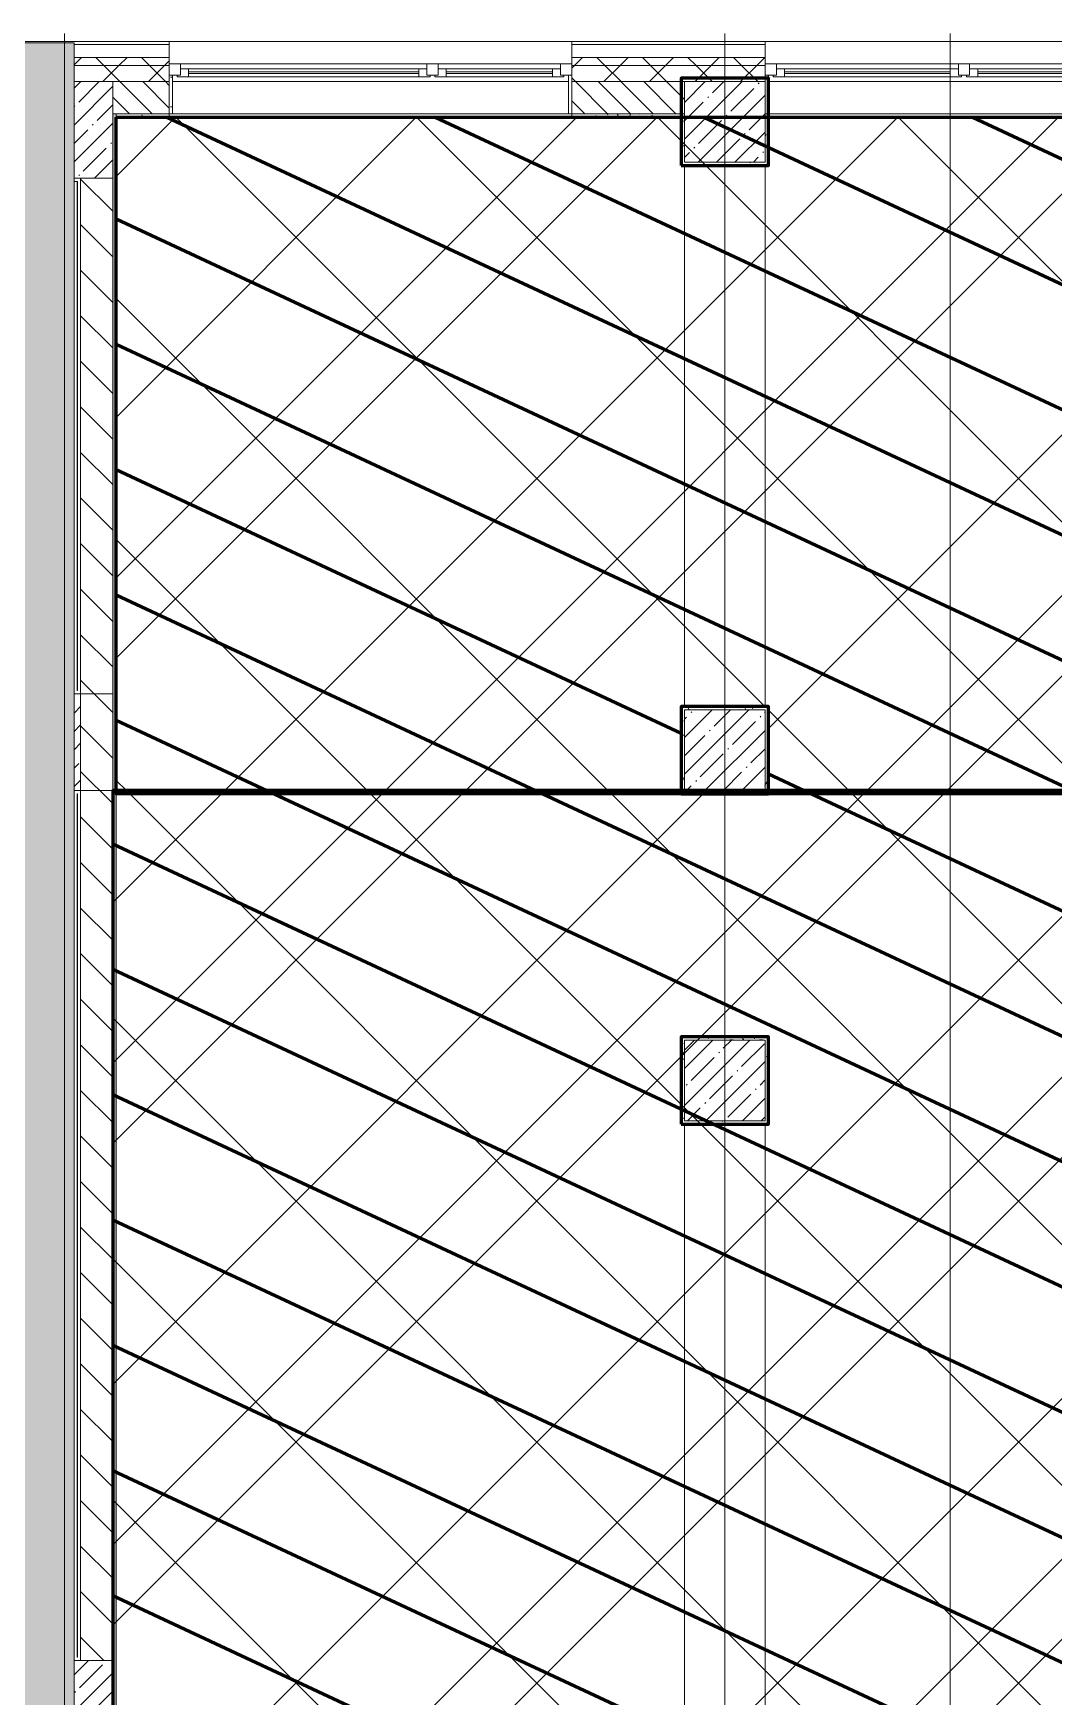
# Model space of a CAD drawing. Header units: millimetres. Extents: x -164500 to 426394, y -51911 to 102118.
# Drawn here: x 355493 to 361830, y 17075 to 27400 of the extents above; entities that cross this region are included whole.
import ezdxf

# ---------------------------------------------------------------- set-up
doc = ezdxf.new("R2010")
doc.units = ezdxf.units.MM
for name, color, linetype, lineweight in [('0) шлифовка', 5, 'Continuous', 60), ('5.3) П-11 3 этаж 3.12 4 вып', 160, 'Continuous', 30), ('A-DETL-2', 7, 'Continuous', 5), ('A-FLOR', 7, 'Continuous', 9), ('A-GLAZ', 7, 'Continuous', 9), ('A-GLAZ-1', 7, 'Continuous', 5), ('A-WALL', 7, 'Continuous', 5), ('I-WALL', 7, 'Continuous', 5), ('S-COLS', 7, 'Continuous', 9), ('S-COLS-1', 7, 'Continuous', 5), ('Оси', 7, 'Continuous', 9)]:
    doc.layers.add(name, color=color, linetype=linetype, lineweight=lineweight)
doc.layers.add('2) защита вин плитк', color=6, linetype='Continuous')
doc.layers.add('3.2.3) П-13.2', color=6, linetype='Continuous')
for name, color, linetype, lineweight, true_color in [('A-DETL-GENF-3', 7, 'Continuous', 9, 0xc0c0c0), ('A-WALL-1', 9, 'Continuous', 5, 0x808080), ('A-WALL-FNSH-1', 9, 'Continuous', 5, 0x808080)]:
    doc.layers.add(name, color=color, linetype=linetype, lineweight=lineweight, true_color=true_color)
pattern_1 = [(155, (327967.4, 26879), (-297.882, -638.811), [])]
pattern_2 = [(45, (289227.4, 1e-08), (-114.04925, 114.04925), []), (45, (289341.45, 1e-08), (-114.04925, 114.04925), [201.612, -40.322, 6.706, -33.617])]
pattern_3 = [(45, (289227.4, 1e-08), (-141.42136, 141.42136), []), (135, (289227.4, 1e-08), (-141.42136, -141.42136), [])]
pattern_4 = [(0, (289227.4, 1e-08), (243.84, 60.96), [20.117, -162.763, 20.117, -162.763, -975.36]), (0, (289227.4, 1e-08), (243.84, 60.96), [-365.76, 20.117, -345.643, 20.117, -162.763, -426.72]), (0, (289227.4, 1e-08), (243.84, 60.96), [-914.4, 20.117, -101.803, 20.117, -284.683]), (120, (289318.84, 30.48), (-174.71291, 180.691634), [20.117, -162.763, 20.117, -162.763, -975.36]), (120, (289318.84, 30.48), (-174.71291, 180.691634), [-365.76, 20.117, -345.643, 20.117, -162.763, -426.72]), (120, (289318.84, 30.48), (-174.71291, 180.691634), [-914.4, 20.117, -101.803, 20.117, -284.683]), (240, (289349.32, 152.4), (-69.12709, -241.651634), [20.117, -162.763, 20.117, -162.763, -975.36]), (240, (289349.32, 152.4), (-69.12709, -241.651634), [-365.76, 20.117, -345.643, 20.117, -162.763, -426.72]), (240, (289349.32, 152.4), (-69.12709, -241.651634), [-914.4, 20.117, -101.803, 20.117, -284.683])]
pattern_5 = [(45, (327967.4, 26879), (-747.606, 747.606), [])]
pattern_6 = [(45, (327967.4, 26879), (-1495.21, 1495.21), []), (45, (328964.2, 26879), (-1495.21, 1495.21), [])]
pattern_7 = [(45, (327967.4, 26879), (-747.606, 747.606), []), (135, (327967.4, 26879), (-747.606, -747.606), [])]

# ---------------------------------------------------------------- blocks, each defined once
blk = doc.blocks.new('BSC_Колонна _Прямоугольная - 600х600-V530-Объем проектирования 3 этажа')
at = {"layer": 'S-COLS-1'}
h = blk.add_hatch(dxfattribs=at)
h.set_pattern_fill('FP_31', color=256, style=0, pattern_type=2)
h.set_pattern_definition([(45, (-66460, -17000), (-114.04925, 114.04925), []), (45, (-66345.95, -17000), (-114.04925, 114.04925), [201.613, -40.323, 6.706, -33.617])])
h.paths.add_polyline_path([(300, -300), (300, 300), (60, 300), (60, -300), (252, -300)])
for p, q in [((300, 300), (60, 300)), ((300, -300), (300, 300)), ((60, -300), (300, -300))]:
    blk.add_line(p, q, dxfattribs=at)
blk = doc.blocks.new('BSC_Колонна _Прямоугольная - 500х500-V542-Объем проектирования 3 этажа')
at = {"layer": 'S-COLS-1'}
h = blk.add_hatch(dxfattribs=at)
h.set_pattern_fill('FP_74', color=256, style=0, pattern_type=2)
h.set_pattern_definition([(45, (-70560, -22950), (-114.04925, 114.04925), []), (45, (-70445.95, -22950), (-114.04925, 114.04925), [201.613, -40.323, 6.706, -33.617])])
h.paths.add_polyline_path([(-32, -250), (250, -250), (250, 250), (-250, 250), (-250, -250), (-149, -250)])
for p, q in [((250, 250), (-250, 250)), ((-250, 250), (-250, -250)), ((250, -250), (250, 250)), ((-250, -250), (250, -250))]:
    blk.add_line(p, q, dxfattribs=at)
blk = doc.blocks.new('BSC_Колонна _Прямоугольная - 500х500-V591-Объем проектирования 3 этажа')
at = {"layer": 'S-COLS-1'}
h = blk.add_hatch(dxfattribs=at)
h.set_pattern_fill('FP_132', color=256, style=0, pattern_type=2)
h.set_pattern_definition([(45, (-70560, -20900), (-114.04925, 114.04925), []), (45, (-70445.95, -20900), (-114.04925, 114.04925), [201.613, -40.323, 6.706, -33.617])])
h.paths.add_polyline_path([(250, -250), (250, 250), (-250, 250), (-250, -250)])
for p, q in [((250, 250), (-250, 250)), ((-250, 250), (-250, -250)), ((250, -250), (250, 250)), ((-250, -250), (250, -250))]:
    blk.add_line(p, q, dxfattribs=at)
blk = doc.blocks.new('120_Окно_СКБ_2Ст - 120_Окно_СКБ_2Ст 2500х2500 _мал створка справа_-23206729-Объем проектирования 3 этажа')
at = {"layer": 'A-GLAZ'}
for p, q in [((-1250, -75), (-1250, -5)), ((-1250, -5), (-1180, -5)), ((-1180, -75), (-1250, -75)), ((-1180, -75), (-1200, -75)), ((-1200, -75), (-1200, -85)), ((-1200, -85), (370, -85)), ((370, -85), (-1200, -85)), ((-1180, -5), (-1180, -75)), ((350, -35), (-1180, -35)), ((-1180, -35), (-1180, -75)), ((-1130, -85), (-1130, -35)), ((300, -85), (300, -35)), ((350, -75), (350, -5)), ((350, -5), (420, -5)), ((350, -75), (350, -35)), ((420, -75), (350, -75)), ((370, -75), (350, -75)), ((370, -85), (370, -75)), ((420, -75), (400, -75)), ((400, -75), (400, -85)), ((400, -85), (1200, -85)), ((1200, -85), (400, -85)), ((420, -5), (420, -75)), ((1180, -35), (420, -35)), ((420, -35), (420, -75)), ((470, -85), (470, -35)), ((1130, -85), (1130, -35)), ((1180, -75), (1180, -5)), ((1180, -5), (1250, -5)), ((1180, -75), (1180, -35)), ((1250, -75), (1180, -75)), ((1200, -75), (1180, -75)), ((1200, -85), (1200, -75)), ((1250, -5), (1250, -75))]:
    blk.add_line(p, q, dxfattribs=at)
at = {"layer": 'A-GLAZ-1'}
for p, q in [((1250, -5), (-1250, -5)), ((-1230, -75), (-1200, -75)), ((-1130, -55), (300, -55)), ((300, -65), (-1130, -65)), ((370, -75), (400, -75)), ((470, -55), (1130, -55)), ((1130, -65), (470, -65)), ((1200, -75), (1230, -75))]:
    blk.add_line(p, q, dxfattribs=at)
blk = doc.blocks.new('120_Окно_СКБ_2Ст - 120_Окно_СКБ_2Ст 2100х2400 _мал створка справа_-19092174-Объем проектирования 3 этажа')
at = {"layer": 'A-GLAZ'}
for p, q in [((-1050, -75), (-1050, -5)), ((-1050, -5), (-980, -5)), ((-980, -75), (-1050, -75)), ((-980, -75), (-1000, -75)), ((-1000, -75), (-1000, -85)), ((-1000, -85), (170, -85)), ((170, -85), (-1000, -85)), ((-980, -5), (-980, -75)), ((150, -35), (-980, -35)), ((-980, -35), (-980, -75)), ((-930, -85), (-930, -35)), ((100, -85), (100, -35)), ((150, -75), (150, -5)), ((150, -5), (220, -5)), ((150, -75), (150, -35)), ((220, -75), (150, -75)), ((170, -75), (150, -75)), ((170, -85), (170, -75)), ((220, -75), (200, -75)), ((200, -75), (200, -85)), ((200, -85), (1000, -85)), ((1000, -85), (200, -85)), ((220, -5), (220, -75)), ((980, -35), (220, -35)), ((220, -35), (220, -75)), ((270, -85), (270, -35)), ((930, -85), (930, -35)), ((980, -75), (980, -5)), ((980, -5), (1050, -5)), ((980, -75), (980, -35)), ((1050, -75), (980, -75)), ((1000, -75), (980, -75)), ((1000, -85), (1000, -75)), ((1050, -5), (1050, -75))]:
    blk.add_line(p, q, dxfattribs=at)
at = {"layer": 'A-GLAZ-1'}
for p, q in [((1050, -5), (-1050, -5)), ((-1030, -75), (-1000, -75)), ((-930, -55), (100, -55)), ((100, -65), (-930, -65)), ((170, -75), (200, -75)), ((270, -55), (930, -55)), ((930, -65), (270, -65)), ((1000, -75), (1030, -75))]:
    blk.add_line(p, q, dxfattribs=at)

msp = doc.modelspace()

# ---------------------------------------------------------------- hatches: boundary and pattern name
at = {"layer": '0) шлифовка', "true_color": 0x2776bb}
h = msp.add_hatch(dxfattribs=at)
h.set_pattern_fill('ANSI31', color=152, scale=222, angle=110)
h.set_pattern_definition(pattern_1)
h.paths.add_polyline_path([(372231.501, 26879), (356008.402, 26879), (356008.402, 22700), (359516.402, 22700), (359516.402, 23221), (360058.402, 23221), (360058.402, 22700), (362746.402, 22700), (362746.402, 23221), (363288.402, 23221), (363288.402, 22700), (365977.402, 22700), (365977.402, 23221), (366519.402, 23221), (366519.402, 22700), (369856.402, 22700), (369856.402, 23221), (370398.402, 23221), (370398.402, 22700), (372231.501, 22700)])
h = msp.add_hatch(dxfattribs=at)
h.set_pattern_fill('ANSI31', color=152, scale=222, angle=110)
h.set_pattern_definition(pattern_1)
h.paths.add_polyline_path([(373686.402, 15129), (373427.402, 15129), (373427.402, 15493), (368328.402, 15493), (368328.402, 15129), (367786.402, 15129), (367786.402, 15493), (363309.402, 15493), (363309.402, 15150), (362767.402, 15150), (362767.402, 15692), (363114.828, 15692), (363114.828, 18579), (362726.457, 18579), (362726.457, 19121), (363268.457, 19121), (363268.457, 18747), (367807.402, 18747), (367807.402, 19132), (368349.402, 19132), (368349.402, 18747), (373377.402, 18747), (373377.402, 19132), (373919.402, 19132), (374197.402, 19121.773), (374197.402, 22700), (372231.501, 22700), (372231.501, 22679), (370398.402, 22679), (370398.402, 22679), (369856.402, 22679), (366519.402, 22679), (366519.402, 22679), (365977.402, 22679), (363288.402, 22679), (363288.402, 22679), (362746.402, 22679), (360058.402, 22679), (360058.402, 22679), (359516.402, 22679), (356008.402, 22679), (356008.402, 22700), (355987.402, 22700), (355987.402, 13621), (357898.402, 13621), (357898.402, 11900), (369148.402, 11900), (369148.402, 11901), (372776.402, 11901), (373686.402, 11900.36)])
at = {"layer": '2) защита вин плитк'}
h = msp.add_hatch(dxfattribs=at)
h.set_pattern_fill('ANSI31', color=256, scale=333)
h.set_pattern_definition(pattern_5)
h.paths.add_polyline_path([(372231.501, 26879), (356008.402, 26879), (356008.402, 22700), (359516.402, 22700), (359516.402, 23221), (360058.402, 23221), (360058.402, 22700), (362746.402, 22700), (362746.402, 23221), (363288.402, 23221), (363288.402, 22700), (365977.402, 22700), (365977.402, 23221), (366519.402, 23221), (366519.402, 22700), (369856.402, 22700), (369856.402, 23221), (370398.402, 23221), (370398.402, 22700), (372231.501, 22700)])
h = msp.add_hatch(dxfattribs=at)
h.set_pattern_fill('ANSI31', color=256, scale=333)
h.set_pattern_definition(pattern_5)
h.paths.add_polyline_path([(373686.402, 15129), (373427.402, 15129), (373427.402, 15493), (368328.402, 15493), (368328.402, 15129), (367786.402, 15129), (367786.402, 15493), (363309.402, 15493), (363309.402, 15150), (362767.402, 15150), (362767.402, 15692), (363114.828, 15692), (363114.828, 18579), (362726.457, 18579), (362726.457, 19121), (363268.457, 19121), (363268.457, 18747), (367807.402, 18747), (367807.402, 19132), (368349.402, 19132), (368349.402, 18747), (373377.402, 18747), (373377.402, 19132), (373919.402, 19132), (374197.402, 19121.773), (374197.402, 22700), (372231.501, 22700), (372231.501, 22679), (370398.402, 22679), (370398.402, 22679), (369856.402, 22679), (366519.402, 22679), (366519.402, 22679), (365977.402, 22679), (363288.402, 22679), (363288.402, 22679), (362746.402, 22679), (360058.402, 22679), (360058.402, 22679), (359516.402, 22679), (356008.402, 22679), (356008.402, 22700), (355987.402, 22700), (355987.402, 13621), (357898.402, 13621), (357898.402, 11900), (369148.402, 11900), (369148.402, 11901), (372776.402, 11901), (373686.402, 11900.36)])
at = {"layer": '3.2.3) П-13.2'}
h = msp.add_hatch(dxfattribs=at)
h.set_pattern_fill('ANSI32', color=256, scale=222)
h.set_pattern_definition(pattern_6)
h.paths.add_polyline_path([(372231.501, 26879), (356008.402, 26879), (356008.402, 22700), (359516.402, 22700), (359516.402, 23221), (360058.402, 23221), (360058.402, 22700), (362746.402, 22700), (362746.402, 23221), (363288.402, 23221), (363288.402, 22700), (365977.402, 22700), (365977.402, 23221), (366519.402, 23221), (366519.402, 22700), (369856.402, 22700), (369856.402, 23221), (370398.402, 23221), (370398.402, 22700), (372231.501, 22700)])
h = msp.add_hatch(dxfattribs=at)
h.set_pattern_fill('ANSI32', color=256, scale=222)
h.set_pattern_definition(pattern_6)
h.paths.add_polyline_path([(373686.402, 15129), (373427.402, 15129), (373427.402, 15493), (368328.402, 15493), (368328.402, 15129), (367786.402, 15129), (367786.402, 15493), (363309.402, 15493), (363309.402, 15150), (362767.402, 15150), (362767.402, 15692), (363114.828, 15692), (363114.828, 18579), (362726.457, 18579), (362726.457, 19121), (363268.457, 19121), (363268.457, 18747), (367807.402, 18747), (367807.402, 19132), (368349.402, 19132), (368349.402, 18747), (373377.402, 18747), (373377.402, 19132), (373919.402, 19132), (374197.402, 19121.773), (374197.402, 22700), (372231.501, 22700), (372231.501, 22679), (370398.402, 22679), (370398.402, 22679), (369856.402, 22679), (366519.402, 22679), (366519.402, 22679), (365977.402, 22679), (363288.402, 22679), (363288.402, 22679), (362746.402, 22679), (360058.402, 22679), (360058.402, 22679), (359516.402, 22679), (356008.402, 22679), (356008.402, 22700), (355987.402, 22700), (355987.402, 13621), (357898.402, 13621), (357898.402, 11900), (369148.402, 11900), (369148.402, 11901), (372776.402, 11901), (373686.402, 11900.36)])
at = {"layer": '5.3) П-11 3 этаж 3.12 4 вып'}
h = msp.add_hatch(dxfattribs=at)
h.set_pattern_fill('ANSI37', color=256, scale=333)
h.set_pattern_definition(pattern_7)
h.paths.add_polyline_path([(372231.501, 26879), (356008.402, 26879), (356008.402, 22700), (359516.402, 22700), (359516.402, 23221), (360058.402, 23221), (360058.402, 22700), (362746.402, 22700), (362746.402, 23221), (363288.402, 23221), (363288.402, 22700), (365977.402, 22700), (365977.402, 23221), (366519.402, 23221), (366519.402, 22700), (369856.402, 22700), (369856.402, 23221), (370398.402, 23221), (370398.402, 22700), (372231.501, 22700)])
h = msp.add_hatch(dxfattribs=at)
h.set_pattern_fill('ANSI37', color=256, scale=333)
h.set_pattern_definition(pattern_7)
h.paths.add_polyline_path([(372231.501, 26879), (356008.402, 26879), (356008.402, 22700), (359516.402, 22700), (359516.402, 23221), (360058.402, 23221), (360058.402, 22700), (362746.402, 22700), (362746.402, 23221), (363288.402, 23221), (363288.402, 22700), (365977.402, 22700), (365977.402, 23221), (366519.402, 23221), (366519.402, 22700), (369856.402, 22700), (369856.402, 23221), (370398.402, 23221), (370398.402, 22700), (372231.501, 22700)])
h = msp.add_hatch(dxfattribs=at)
h.set_pattern_fill('ANSI37', color=256, scale=333)
h.set_pattern_definition(pattern_7)
h.paths.add_polyline_path([(373686.402, 15129), (373427.402, 15129), (373427.402, 15493), (368328.402, 15493), (368328.402, 15129), (367786.402, 15129), (367786.402, 15493), (363309.402, 15493), (363309.402, 15150), (362767.402, 15150), (362767.402, 15692), (363114.828, 15692), (363114.828, 18579), (362726.457, 18579), (362726.457, 19121), (363268.457, 19121), (363268.457, 18747), (367807.402, 18747), (367807.402, 19132), (368349.402, 19132), (368349.402, 18747), (373377.402, 18747), (373377.402, 19132), (373919.402, 19132), (374197.402, 19121.773), (374197.402, 22700), (372231.501, 22700), (372231.501, 22679), (370398.402, 22679), (370398.402, 22679), (369856.402, 22679), (366519.402, 22679), (366519.402, 22679), (365977.402, 22679), (363288.402, 22679), (363288.402, 22679), (362746.402, 22679), (360058.402, 22679), (360058.402, 22679), (359516.402, 22679), (356008.402, 22679), (356008.402, 22700), (355987.402, 22700), (355987.402, 13621), (357898.402, 13621), (357898.402, 11900), (369148.402, 11900), (369148.402, 11901), (372776.402, 11901), (373686.402, 11900.36)])
at = {"layer": 'A-DETL-GENF-3'}
msp.add_hatch(color=256, dxfattribs=at).paths.add_polyline_path([(343246.533, 11900), (355387.402, 11900), (355387.402, 12300), (355747.039, 12300), (355747.039, 27340.071), (331147.039, 27340.071), (331147.039, 23880.071), (323147.039, 23880.071), (323147.039, 27400.071), (289007.411, 27400.071), (289007.411, 15407.278), (331607.402, 15407.278), (331607.402, 12300), (332007.402, 12300), (332007.402, 11900), (341137.402, 11900)])
at = {"layer": 'A-WALL'}
h = msp.add_hatch(dxfattribs=at)
h.set_pattern_fill('FP_24', color=256, style=0, pattern_type=2)
h.set_pattern_definition(pattern_3)
h.paths.add_polyline_path([(382406.468, 27200), (382437.402, 27200), (382437.402, 27250), (369577.402, 27250), (369577.402, 27200), (382387.402, 27200)])
h.paths.add_polyline_path([(363288.402, 27200), (363477.402, 27200), (363477.402, 27250), (362137.402, 27250), (362137.402, 27200), (363287.402, 27200)])
h.paths.add_polyline_path([(365577.402, 27200), (366477.402, 27200), (366477.402, 27250), (365577.402, 27250), (365577.402, 27210)])
h.paths.add_polyline_path([(359563.173, 27200), (360037.402, 27200), (360037.402, 27250), (358837.402, 27250), (358837.402, 27200), (359537.402, 27200)])
h.paths.add_polyline_path([(355747.039, 27200), (356337.402, 27200), (356337.402, 27250), (355747.039, 27250), (355747.039, 27243.054)])
h = msp.add_hatch(dxfattribs=at)
h.set_pattern_fill('FP_24', color=256, style=0, pattern_type=2)
h.set_pattern_definition(pattern_3)
h.paths.add_polyline_path([(375879.812, 27100), (382387.402, 27100), (382387.402, 27200), (369577.402, 27200), (369577.402, 27100), (373977.402, 27100)])
h.paths.add_polyline_path([(359537.402, 27100), (360037.402, 27100), (360037.402, 27200), (358837.402, 27200), (358837.402, 27100), (359019.285, 27100)])
h.paths.add_polyline_path([(355987.402, 27100), (356337.402, 27100), (356337.402, 27200), (355747.039, 27200), (355747.039, 27100), (355755.957, 27100)])
h.paths.add_polyline_path([(362137.402, 27100), (363477.402, 27100), (363477.402, 27200), (362137.402, 27200), (362137.402, 27140)])
h.paths.add_polyline_path([(365577.402, 27100), (366477.402, 27100), (366477.402, 27200), (365577.402, 27200), (365577.402, 27129.414)])
h = msp.add_hatch(dxfattribs=at)
h.set_pattern_fill('FP_2', color=256, style=0, pattern_type=2)
h.set_pattern_definition([(135, (289227.4, 1e-08), (-70.71068, -70.71068), [])])
h.paths.add_polyline_path([(370377.402, 26900), (373427.402, 26900), (373427.402, 27100), (370377.402, 27100), (370377.402, 27003.161)])
h.paths.add_polyline_path([(369877.402, 26900), (369877.402, 27100), (369577.402, 27100), (369577.402, 26900)])
h.paths.add_polyline_path([(365977.402, 26900), (365977.402, 27100), (365577.402, 27100), (365577.402, 26900), (365817.884, 26900)])
h.paths.add_polyline_path([(363267.402, 26900), (363477.402, 26900), (363477.402, 27100), (363267.402, 27100)])
h.paths.add_polyline_path([(362624.676, 26900), (362767.402, 26900), (362767.402, 27100), (362137.402, 27100), (362137.402, 26900), (362623.767, 26900)])
h.paths.add_polyline_path([(359019.285, 26900), (359537.402, 26900), (359537.402, 27100), (358837.402, 27100), (358837.402, 26900)])
h.paths.add_polyline_path([(356006.493, 26900), (356337.402, 26900), (356337.402, 27100), (355987.402, 27100), (355987.402, 26900)])
at = {"layer": 'I-WALL'}
h = msp.add_hatch(dxfattribs=at)
h.set_pattern_fill('FP_191', color=256, style=0, pattern_type=2)
h.set_pattern_definition(pattern_4)
h.paths.add_polyline_path([(356337.402, 26900), (356357.402, 26900), (356357.402, 27140), (356337.402, 27140), (356337.402, 27043.88)])
h = msp.add_hatch(dxfattribs=at)
h.set_pattern_fill('FP_191', color=256, style=0, pattern_type=2)
h.set_pattern_definition(pattern_4)
h.paths.add_polyline_path([(355987.402, 13620), (356007.402, 13621), (356005.584, 26900), (355987.402, 26900), (355987.402, 13621)])
h = msp.add_hatch(dxfattribs=at)
h.set_pattern_fill('FP_191', color=256, style=0, pattern_type=2)
h.set_pattern_definition(pattern_4)
h.paths.add_polyline_path([(356299.845, 26880), (356337.402, 26880), (356337.402, 26900), (356007.402, 26900), (356008.402, 26880), (356175.826, 26880)])
h.paths.add_polyline_path([(359517.402, 26880), (359537.402, 26880), (359537.402, 26900), (358837.402, 26900), (358837.402, 26880), (359019.285, 26880)])
h = msp.add_hatch(dxfattribs=at)
h.set_pattern_fill('FP_191', color=256, style=0, pattern_type=2)
h.set_pattern_definition(pattern_4)
h.paths.add_polyline_path([(359517.402, 26580), (359537.402, 26580), (359537.402, 26880), (359517.402, 26879), (359517.402, 26600)])
h = msp.add_hatch(dxfattribs=at)
h.set_pattern_fill('FP_191', color=256, style=0, pattern_type=2)
h.set_pattern_definition(pattern_4)
h.paths.add_polyline_path([(360037.402, 26600), (360057.402, 26600.8), (360057.402, 26900), (360037.402, 26900), (360037.402, 26602.77)])
h = msp.add_hatch(dxfattribs=at)
h.set_pattern_fill('FP_191', color=256, style=0, pattern_type=2)
h.set_pattern_definition(pattern_4)
h.paths.add_polyline_path([(360037.402, 26580), (360057.402, 26580), (360057.402, 26600), (359537.402, 26600), (359537.402, 26580), (359563.173, 26580)])
h = msp.add_hatch(dxfattribs=at)
h.set_pattern_fill('FP_23', color=256, style=0, pattern_type=2)
h.set_pattern_definition([(135, (289227.4, 1e-08), (-141.42136, -141.42136), [])])
h.paths.add_polyline_path([(355787.402, 12320), (355987.402, 12320), (355987.402, 16700), (355787.402, 16700), (355787.402, 12910.035)])
h.paths.add_polyline_path([(355787.402, 17300), (355987.402, 17300), (355987.402, 26500), (355787.402, 26500), (355787.402, 18600)])
h = msp.add_hatch(dxfattribs=at)
h.set_pattern_fill('FP_191', color=256, style=0, pattern_type=2)
h.set_pattern_definition(pattern_4)
h.paths.add_polyline_path([(359537.402, 23200), (360057.402, 23200), (360057.402, 23220), (359517.402, 23220), (359517.402, 23200)])
h = msp.add_hatch(dxfattribs=at)
h.set_pattern_fill('FP_191', color=256, style=0, pattern_type=2)
h.set_pattern_definition(pattern_4)
h.paths.add_polyline_path([(359517.402, 22680), (359537.402, 22680), (359537.402, 23200), (359517.402, 23200), (359517.402, 22700)])
h = msp.add_hatch(dxfattribs=at)
h.set_pattern_fill('FP_191', color=256, style=0, pattern_type=2)
h.set_pattern_definition(pattern_4)
h.paths.add_polyline_path([(360037.402, 22700), (360057.402, 22700), (360057.402, 23200), (360037.402, 23200)])
h = msp.add_hatch(dxfattribs=at)
h.set_pattern_fill('FP_191', color=256, style=0, pattern_type=2)
h.set_pattern_definition(pattern_4)
h.paths.add_polyline_path([(359773.002, 22680), (360057.402, 22680), (360057.402, 22700), (359537.402, 22700), (359537.402, 22680), (359655.34, 22680)])
h = msp.add_hatch(dxfattribs=at)
h.set_pattern_fill('FP_191', color=256, style=0, pattern_type=2)
h.set_pattern_definition(pattern_4)
h.paths.add_polyline_path([(360057.402, 21150), (360057.402, 21170), (359517.402, 21170), (359517.402, 21150), (360037.402, 21150)])
h = msp.add_hatch(dxfattribs=at)
h.set_pattern_fill('FP_191', color=256, style=0, pattern_type=2)
h.set_pattern_definition(pattern_4)
h.paths.add_polyline_path([(359537.402, 20630), (359537.402, 21150), (359517.402, 21150), (359517.402, 20630)])
h = msp.add_hatch(dxfattribs=at)
h.set_pattern_fill('FP_191', color=256, style=0, pattern_type=2)
h.set_pattern_definition(pattern_4)
h.paths.add_polyline_path([(360057.402, 20650), (360057.402, 21150), (360037.402, 21150), (360037.402, 20650)])
h = msp.add_hatch(dxfattribs=at)
h.set_pattern_fill('FP_191', color=256, style=0, pattern_type=2)
h.set_pattern_definition(pattern_4)
h.paths.add_polyline_path([(359539.402, 20630), (360057.402, 20630), (360057.402, 20650), (359537.402, 20650), (359537.402, 20630)])
at = {"layer": 'S-COLS-1'}
h = msp.add_hatch(dxfattribs=at)
h.set_pattern_fill('FP_1', color=256, style=0, pattern_type=2)
h.set_pattern_definition(pattern_2)
h.paths.add_polyline_path([(355987.402, 26500), (355987.402, 27100), (355747.039, 27100), (355747.039, 26500), (355787.402, 26500)])
h = msp.add_hatch(dxfattribs=at)
h.set_pattern_fill('FP_1', color=256, style=0, pattern_type=2)
h.set_pattern_definition(pattern_2)
h.paths.add_polyline_path([(360037.402, 26600), (360037.402, 27100), (359537.402, 27100), (359537.402, 26600), (359563.173, 26600)])
h = msp.add_hatch(dxfattribs=at)
h.set_pattern_fill('FP_1', color=256, style=0, pattern_type=2)
h.set_pattern_definition(pattern_2)
h.paths.add_polyline_path([(355747.039, 22700), (355787.402, 22700), (355787.402, 23300), (355747.039, 23300)])

# ---------------------------------------------------------------- linework, layer by layer
at = {"layer": '0) шлифовка'}
for points in [[(359516.402, 26579), (360058.402, 26579), (360058.402, 27121), (359516.402, 27121)], [(356008.402, 26879), (372231.501, 26879), (372231.501, 22679), (356008.402, 22679)], [(359516.402, 22679), (360058.402, 22679), (360058.402, 23221), (359516.402, 23221)], [(374197.402, 22700), (355987.402, 22700), (355987.402, 11900), (374197.402, 11900)], [(359516.402, 20629), (360058.402, 20629), (360058.402, 21171), (359516.402, 21171)]]:
    msp.add_lwpolyline(points, close=True, dxfattribs=at)
at = {"layer": 'A-DETL-2'}
for p, q in [((355747.039, 27340.071), (331147.039, 27340.071)), ((355747.039, 12300), (355747.039, 27340.071))]:
    msp.add_line(p, q, dxfattribs=at)
at = {"layer": 'A-FLOR'}
for p, q in [((356007.402, 13621), (356007.402, 26880)), ((356008.402, 26880), (359517.402, 26880)), ((359517.402, 26879), (359517.402, 26580)), ((359517.402, 26580), (360057.402, 26580)), ((359537.402, 23220), (359537.402, 26580)), ((360037.402, 26580), (360037.402, 23220)), ((360057.402, 26580), (360057.402, 26602.77)), ((355747.039, 26500), (355787.402, 26500)), ((355987.402, 26500), (355987.402, 23442.908)), ((355787.402, 23300), (355747.039, 23300)), ((355747.039, 22700), (355787.402, 22700)), ((359537.402, 15670), (359537.402, 20630)), ((360037.402, 20630), (360037.402, 15670)), ((355787.402, 17300), (355747.039, 17300))]:
    msp.add_line(p, q, dxfattribs=at)
at = {"layer": 'A-WALL'}
for p, q in [((356337.402, 27330), (355746.799, 27330)), ((356337.402, 27350), (358837.402, 27350)), ((360037.402, 27330), (358837.402, 27330)), ((360037.402, 27350), (362137.402, 27350)), ((356337.402, 27250), (355747.039, 27250)), ((356337.402, 27200), (355747.039, 27200)), ((360037.402, 27250), (358837.402, 27250)), ((360037.402, 27200), (358837.402, 27200)), ((355987.402, 26500), (355987.402, 27100)), ((355987.402, 26900), (356357.402, 26900)), ((359537.402, 26900), (358817.402, 26900)), ((359517.402, 26880), (359517.402, 26879)), ((355987.402, 26500), (355787.402, 26500)), ((355987.402, 23442.908), (355987.402, 17300))]:
    msp.add_line(p, q, dxfattribs=at)
at = {"layer": 'A-WALL-1'}
for p, q in [((356337.402, 26880), (356337.402, 27330)), ((358837.402, 27330), (358837.402, 26880)), ((360037.402, 27330), (360037.402, 26900)), ((355747.039, 27100), (356337.402, 27100)), ((356357.402, 27140), (356337.402, 27140)), ((356357.402, 26900), (356357.402, 27140)), ((358837.402, 27140), (358817.402, 27140)), ((358817.402, 27140), (358817.402, 26900)), ((358837.402, 27100), (360037.402, 27100)), ((359537.402, 26600), (359537.402, 27100)), ((360057.402, 27140), (360037.402, 27140)), ((360057.402, 26900), (360057.402, 27140)), ((356007.402, 26880), (356008.402, 26880)), ((360037.402, 26900), (360037.402, 26600)), ((360037.402, 26900), (360057.402, 26900)), ((360057.402, 26602.77), (360057.402, 26900)), ((360037.402, 26600), (359537.402, 26600)), ((355787.402, 26500), (355787.402, 17300)), ((360057.402, 23220), (359517.402, 23220)), ((359517.402, 23220), (359517.402, 22680)), ((360057.402, 22680), (360057.402, 23220)), ((359517.402, 22680), (360057.402, 22680)), ((360057.402, 21170), (359517.402, 21170)), ((359517.402, 21170), (359517.402, 20630)), ((360057.402, 20630), (360057.402, 21170)), ((359517.402, 20630), (360057.402, 20630))]:
    msp.add_line(p, q, dxfattribs=at)
at = {"layer": 'A-WALL-FNSH-1'}
for p, q in [((356337.402, 27350), (352087.402, 27350)), ((356337.402, 27330), (356337.402, 27350)), ((360037.402, 27350), (358837.402, 27350)), ((358837.402, 27350), (358837.402, 27330)), ((360037.402, 27330), (360037.402, 27350)), ((356358.402, 27140), (356357.402, 27140)), ((356358.402, 26900), (356358.402, 27140)), ((358817.402, 27140), (358816.402, 27140)), ((358816.402, 27140), (358816.402, 26900)), ((360058.402, 27140), (360057.402, 27140)), ((360058.402, 26900), (360058.402, 27140)), ((356007.402, 26900), (356007.402, 26880)), ((356008.402, 26880), (356008.402, 26900)), ((356008.402, 13621), (356008.402, 26879)), ((356008.402, 26879), (356337.402, 26879)), ((356337.402, 26879), (356337.402, 26880)), ((356357.402, 26900), (356358.402, 26900)), ((358816.402, 26900), (358817.402, 26900)), ((358837.402, 26880), (358837.402, 26879)), ((358837.402, 26879), (359516.402, 26879)), ((359516.402, 26879), (359516.402, 26579)), ((360057.402, 26900), (360058.402, 26900)), ((360058.402, 26579), (360058.402, 26900)), ((359516.402, 26579), (360058.402, 26579)), ((355767.402, 26480), (355747.039, 26480)), ((355747.039, 26479), (355766.402, 26479)), ((355766.402, 26479), (355766.402, 23320)), ((355767.402, 23320), (355767.402, 26480)), ((355766.402, 23320), (355767.402, 23320)), ((360058.402, 23221), (359516.402, 23221)), ((359516.402, 23221), (359516.402, 22679)), ((360058.402, 22679), (360058.402, 23221)), ((355766.402, 22679), (355766.402, 17320)), ((355767.402, 22679), (355766.402, 22679)), ((355767.402, 17320), (355767.402, 22679)), ((359516.402, 22679), (360058.402, 22679)), ((360058.402, 21171), (359516.402, 21171)), ((359516.402, 21171), (359516.402, 20629)), ((360058.402, 20629), (360058.402, 21171)), ((359516.402, 20629), (360058.402, 20629)), ((355766.402, 17320), (355767.402, 17320))]:
    msp.add_line(p, q, dxfattribs=at)
at = {"layer": 'I-WALL'}
for p, q in [((356357.402, 27100), (358817.402, 27100)), ((356357.402, 27100), (358817.402, 27100)), ((360057.402, 27100), (362117.402, 27100)), ((360057.402, 27100), (362117.402, 27100)), ((358837.402, 26880), (356337.402, 26880)), ((358837.402, 26879), (356337.402, 26879)), ((358816.402, 26900), (356358.402, 26900)), ((360057.402, 26880), (362137.402, 26880)), ((362116.402, 26900), (360058.402, 26900)), ((362137.402, 26880), (360058.402, 26880)), ((362137.402, 26879), (360058.402, 26879))]:
    msp.add_line(p, q, dxfattribs=at)
at = {"layer": 'S-COLS'}
for p, q in [((355987.402, 26900), (355987.402, 27100)), ((359537.402, 27100), (359537.402, 26900)), ((355787.402, 26500), (355987.402, 26500))]:
    msp.add_line(p, q, dxfattribs=at)
at = {"layer": 'S-COLS-1'}
for p, q in [((355987.402, 27100), (355747.039, 27100)), ((360037.402, 27100), (359537.402, 27100)), ((360037.402, 26600), (360037.402, 27100)), ((355987.402, 26500), (355987.402, 26900)), ((359537.402, 26900), (359537.402, 26600)), ((359537.402, 26600), (360037.402, 26600)), ((355747.039, 26500), (355787.402, 26500)), ((355987.402, 23300), (355747.039, 23300)), ((355987.402, 22700), (355987.402, 23300)), ((355747.039, 22700), (355987.402, 22700))]:
    msp.add_line(p, q, dxfattribs=at)
at = {"layer": 'Оси'}
for points in [[(356100.916, -1906.259), (356100.916, -1316.349), (355687.402, -636.259), (355687.402, 4363.741), (355687.402, 22398.071), (355687.402, 27398.071)], [(359787.402, -1906.259), (359787.402, 3093.741), (359787.402, 22398.071), (359787.402, 27398.071)], [(361187.402, -1906.259), (361187.402, 3093.741), (361187.402, 22398.071), (361187.402, 27398.071)]]:
    msp.add_lwpolyline(points, dxfattribs=at)

# ---------------------------------------------------------------- block references
at = {"layer": 'A-GLAZ', "color": 3}
for name, p in [('120_Окно_СКБ_2Ст - 120_Окно_СКБ_2Ст 2500х2500 _мал створка справа_-23206729-Объем проектирования 3 этажа', (357587.402, 27215)), ('120_Окно_СКБ_2Ст - 120_Окно_СКБ_2Ст 2100х2400 _мал створка справа_-19092174-Объем проектирования 3 этажа', (361087.402, 27215))]:
    msp.add_blockref(name, p, dxfattribs=at)
at = {"layer": 'S-COLS'}
for name, p in [('BSC_Колонна _Прямоугольная - 500х500-V542-Объем проектирования 3 этажа', (359787.402, 22950)), ('BSC_Колонна _Прямоугольная - 500х500-V591-Объем проектирования 3 этажа', (359787.402, 20900)), ('BSC_Колонна _Прямоугольная - 600х600-V530-Объем проектирования 3 этажа', (355687.402, 17000))]:
    msp.add_blockref(name, p, dxfattribs=at)

doc.saveas('drawing.dxf')
